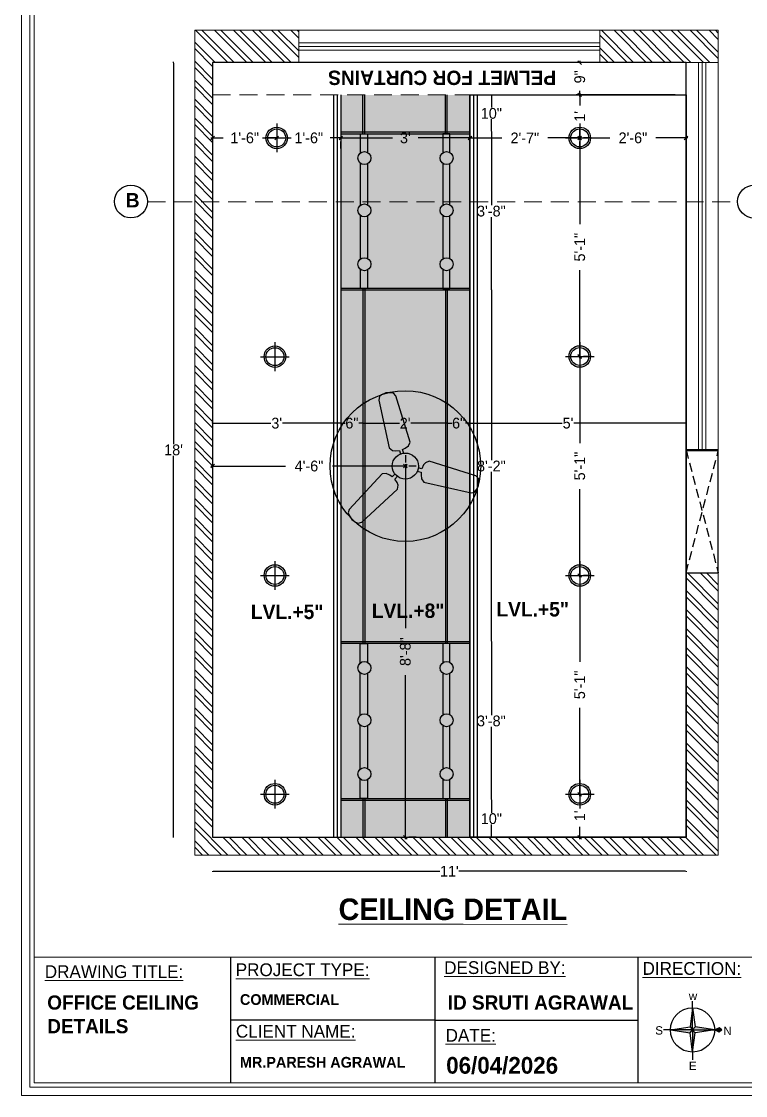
# Model space of a CAD drawing. Header units: inches. Extents: x 12792 to 19925, y -3298 to -817.
# Drawn here: x 15463.5 to 15665.4, y -2006.2 to -1706.7 of the extents above; entities that cross this region are included whole.
import ezdxf

# ---------------------------------------------------------------- set-up
doc = ezdxf.new("R2010")
doc.units = ezdxf.units.IN
doc.header["$MEASUREMENT"] = 0
doc.linetypes.add('DASHED2', pattern=[0.375, 0.25, -0.125])
doc.layers.add('ELE', color=5, linetype='Continuous')
doc.layers.add('THIET-BI', color=21, linetype='Continuous')
doc.layers.add('FURNI', color=140, linetype='Continuous', lineweight=18)
doc.styles.add('HEMI', font='stylu.ttf')
doc.styles.get("Standard").update_dxf_attribs({"font": 'arial.ttf'})
doc.dimstyles.new('SMALL', dxfattribs={"dimtxt": 3, "dimasz": 1, "dimexe": 1, "dimexo": 3, "dimgap": 2, "dimtad": 0, "dimdec": 0, "dimzin": 0, "dimdsep": 46, "dimlunit": 4, "dimtxsty": 'HEMI', "dimblk": 'OBLIQUE', "dimcen": 0, "dimdle": 0.5, "dimclrd": 5, "dimclre": 5, "dimclrt": 5, "dimadec": 0, "dimazin": 0, "dimtfac": 1, "dimtdec": 0, "dimtofl": 0, "dimtmove": 0, "dimatfit": 3, "dimfxl": 6, "dimtolj": 1, "dimtzin": 0, "dimlwd": -1, "dimlwe": -1, "dimarcsym": 1})
doc.dimstyles.get("Standard").update_dxf_attribs({"dimtxt": 0.18, "dimasz": 0.18, "dimexe": 0.18, "dimexo": 0.0625, "dimgap": 0.09, "dimtad": 0, "dimtih": 1, "dimtoh": 1, "dimdec": 0, "dimzin": 0, "dimdsep": 46, "dimlunit": 4, "dimtxsty": 'Standard', "dimcen": 0.09, "dimadec": 0, "dimazin": 0, "dimtfac": 1, "dimtdec": 0, "dimtofl": 0, "dimtmove": 0, "dimatfit": 3, "dimfxl": 1, "dimtolj": 1, "dimtzin": 0, "dimarcsym": 0})

# ---------------------------------------------------------------- blocks, each defined once
blk = doc.blocks.new('ger')
at = {"color": 5}
for p, q in [((6473.06, -970.68), (6473.07, -978.68)), ((6469.07, -974.68), (6477.07, -974.68))]:
    blk.add_line(p, q, dxfattribs=at)
for radius in [3, 2.5]:
    blk.add_circle((6473.07, -974.68), radius, dxfattribs=at)
blk = doc.blocks.new('*D103')
at = {"color": 0, "lineweight": -2, "transparency": 16777216}
for p, q in [((15516.78, -1943.61), (15516.78, -1943.83)), ((15648.78, -1943.61), (15648.78, -1943.83))]:
    blk.add_line(p, q, dxfattribs=at)
at = {"color": 5, "lineweight": -2, "transparency": 16777216}
for p, q in [((15516.96, -1943.65), (15580.16, -1943.65)), ((15648.6, -1943.65), (15585.4, -1943.65))]:
    blk.add_line(p, q, dxfattribs=at)
at = {"color": 5, "transparency": 16777216}
for points in [[(15516.96, -1943.62), (15516.96, -1943.68), (15516.78, -1943.65)], [(15648.6, -1943.62), (15648.6, -1943.68), (15648.78, -1943.65)]]:
    blk.add_solid(points, dxfattribs=at)
at = {"layer": 'Defpoints', "color": 0, "transparency": 16777216}
for p in [(15516.78, -1934.19), (15648.78, -1934.19), (15648.78, -1943.65)]:
    blk.add_point(p, dxfattribs=at)
at = {"color": 5, "lineweight": 5, "transparency": 16777216, "insert": (15582.78, -1943.65), "char_height": 3, "attachment_point": 5, "style": 'HEMI'}
blk.add_mtext("\\A1;11'", dxfattribs=at)
blk = doc.blocks.new('*D104')
at = {"color": 0, "lineweight": -2, "transparency": 16777216}
for p, q in [((15505.93, -1718.19), (15505.71, -1718.19)), ((15505.93, -1934.19), (15505.71, -1934.19))]:
    blk.add_line(p, q, dxfattribs=at)
at = {"color": 5, "lineweight": -2, "transparency": 16777216}
for p, q in [((15505.89, -1718.37), (15505.89, -1824.55)), ((15505.89, -1934.01), (15505.89, -1827.83))]:
    blk.add_line(p, q, dxfattribs=at)
at = {"color": 5, "transparency": 16777216}
for points in [[(15505.86, -1718.37), (15505.92, -1718.37), (15505.89, -1718.19)], [(15505.86, -1934.01), (15505.92, -1934.01), (15505.89, -1934.19)]]:
    blk.add_solid(points, dxfattribs=at)
at = {"layer": 'Defpoints', "color": 0, "transparency": 16777216}
for p in [(15505.89, -1718.19), (15516.78, -1718.19), (15516.78, -1934.19)]:
    blk.add_point(p, dxfattribs=at)
at = {"color": 5, "lineweight": 5, "transparency": 16777216, "insert": (15505.89, -1826.19), "char_height": 3, "attachment_point": 5, "style": 'HEMI'}
blk.add_mtext("\\A1;18'", dxfattribs=at)
blk = doc.blocks.new('*D98')
at = {"color": 0, "lineweight": -2, "transparency": 16777216}
for p, q in [((15588.52, -1818.74), (15588.52, -1818.56)), ((15648.78, -1818.74), (15648.78, -1818.56))]:
    blk.add_line(p, q, dxfattribs=at)
at = {"color": 5, "lineweight": -2, "transparency": 16777216}
for p, q in [((15588.7, -1818.74), (15614.26, -1818.74)), ((15648.6, -1818.74), (15617.47, -1818.74))]:
    blk.add_line(p, q, dxfattribs=at)
at = {"color": 5, "transparency": 16777216}
for points in [[(15588.7, -1818.71), (15588.7, -1818.77), (15588.52, -1818.74)], [(15648.6, -1818.71), (15648.6, -1818.77), (15648.78, -1818.74)]]:
    blk.add_solid(points, dxfattribs=at)
at = {"layer": 'Defpoints', "color": 0, "transparency": 16777216}
for p in [(15588.52, -1818.74), (15588.52, -1818.74), (15648.78, -1818.74)]:
    blk.add_point(p, dxfattribs=at)
at = {"color": 5, "transparency": 16777216, "insert": (15615.87, -1818.74), "char_height": 3, "attachment_point": 5, "style": 'HEMI'}
blk.add_mtext("\\A1;5'", dxfattribs=at)
blk = doc.blocks.new('*D99')
at = {"color": 0, "lineweight": -2, "transparency": 16777216}
for p, q in [((15582.21, -1818.74), (15582.21, -1818.56)), ((15588.52, -1818.74), (15588.52, -1818.56))]:
    blk.add_line(p, q, dxfattribs=at)
at = {"color": 5, "lineweight": -2, "transparency": 16777216}
for p, q in [((15582.39, -1818.74), (15583.45, -1818.74)), ((15588.34, -1818.74), (15587.29, -1818.74))]:
    blk.add_line(p, q, dxfattribs=at)
at = {"color": 5, "transparency": 16777216}
for points in [[(15582.39, -1818.71), (15582.39, -1818.77), (15582.21, -1818.74)], [(15588.34, -1818.71), (15588.34, -1818.77), (15588.52, -1818.74)]]:
    blk.add_solid(points, dxfattribs=at)
at = {"layer": 'Defpoints', "color": 0, "transparency": 16777216}
for p in [(15582.21, -1818.74), (15588.52, -1818.74), (15588.52, -1818.74)]:
    blk.add_point(p, dxfattribs=at)
at = {"color": 5, "transparency": 16777216, "insert": (15585.37, -1818.74), "char_height": 3, "attachment_point": 5, "style": 'HEMI'}
blk.add_mtext('\\A1;6"', dxfattribs=at)
blk = doc.blocks.new('*D100')
at = {"color": 0, "lineweight": -2, "transparency": 16777216}
for p, q in [((15558.71, -1818.74), (15558.71, -1818.56)), ((15582.21, -1818.74), (15582.21, -1818.56))]:
    blk.add_line(p, q, dxfattribs=at)
at = {"color": 5, "lineweight": -2, "transparency": 16777216}
for p, q in [((15558.89, -1818.74), (15568.89, -1818.74)), ((15582.03, -1818.74), (15572.03, -1818.74))]:
    blk.add_line(p, q, dxfattribs=at)
at = {"color": 5, "transparency": 16777216}
for points in [[(15558.89, -1818.71), (15558.89, -1818.77), (15558.71, -1818.74)], [(15582.03, -1818.71), (15582.03, -1818.77), (15582.21, -1818.74)]]:
    blk.add_solid(points, dxfattribs=at)
at = {"layer": 'Defpoints', "color": 0, "transparency": 16777216}
for p in [(15558.71, -1818.74), (15558.71, -1818.74), (15582.21, -1818.74)]:
    blk.add_point(p, dxfattribs=at)
at = {"color": 5, "transparency": 16777216, "insert": (15570.46, -1818.74), "char_height": 3, "attachment_point": 5, "style": 'HEMI'}
blk.add_mtext("\\A1;2'", dxfattribs=at)
blk = doc.blocks.new('*D101')
at = {"color": 0, "lineweight": -2, "transparency": 16777216}
for p, q in [((15552.52, -1818.74), (15552.52, -1818.56)), ((15558.71, -1818.74), (15558.71, -1818.56))]:
    blk.add_line(p, q, dxfattribs=at)
at = {"color": 5, "lineweight": -2, "transparency": 16777216}
for p, q in [((15552.7, -1818.74), (15553.7, -1818.74)), ((15558.53, -1818.74), (15557.53, -1818.74))]:
    blk.add_line(p, q, dxfattribs=at)
at = {"color": 5, "transparency": 16777216}
for points in [[(15552.7, -1818.71), (15552.7, -1818.77), (15552.52, -1818.74)], [(15558.53, -1818.71), (15558.53, -1818.77), (15558.71, -1818.74)]]:
    blk.add_solid(points, dxfattribs=at)
at = {"layer": 'Defpoints', "color": 0, "transparency": 16777216}
for p in [(15552.52, -1818.74), (15552.52, -1818.74), (15558.71, -1818.74)]:
    blk.add_point(p, dxfattribs=at)
at = {"color": 5, "transparency": 16777216, "insert": (15555.62, -1818.74), "char_height": 3, "attachment_point": 5, "style": 'HEMI'}
blk.add_mtext('\\A1;6"', dxfattribs=at)
blk = doc.blocks.new('*D102')
at = {"color": 0, "lineweight": -2, "transparency": 16777216}
for p, q in [((15516.78, -1818.74), (15516.78, -1818.56)), ((15552.52, -1818.74), (15552.52, -1818.56))]:
    blk.add_line(p, q, dxfattribs=at)
at = {"color": 5, "lineweight": -2, "transparency": 16777216}
for p, q in [((15516.96, -1818.74), (15532.99, -1818.74)), ((15552.34, -1818.74), (15536.31, -1818.74))]:
    blk.add_line(p, q, dxfattribs=at)
at = {"color": 5, "transparency": 16777216}
for points in [[(15516.96, -1818.71), (15516.96, -1818.77), (15516.78, -1818.74)], [(15552.34, -1818.71), (15552.34, -1818.77), (15552.52, -1818.74)]]:
    blk.add_solid(points, dxfattribs=at)
at = {"layer": 'Defpoints', "color": 0, "transparency": 16777216}
for p in [(15516.78, -1818.74), (15516.78, -1818.74), (15552.52, -1818.74)]:
    blk.add_point(p, dxfattribs=at)
at = {"color": 5, "transparency": 16777216, "insert": (15534.65, -1818.74), "char_height": 3, "attachment_point": 5, "style": 'HEMI'}
blk.add_mtext("\\A1;3'", dxfattribs=at)
blk = doc.blocks.new('*D93')
at = {"color": 0, "lineweight": -2, "transparency": 16777216}
for p, q in [((15594.46, -1923.84), (15594.68, -1923.84)), ((15594.46, -1934.19), (15594.68, -1934.19))]:
    blk.add_line(p, q, dxfattribs=at)
at = {"color": 5, "lineweight": -2, "transparency": 16777216}
for p, q in [((15594.5, -1924.02), (15594.5, -1927.37)), ((15594.5, -1934.01), (15594.5, -1930.66))]:
    blk.add_line(p, q, dxfattribs=at)
at = {"color": 5, "transparency": 16777216}
for points in [[(15594.47, -1924.02), (15594.53, -1924.02), (15594.5, -1923.84)], [(15594.47, -1934.01), (15594.53, -1934.01), (15594.5, -1934.19)]]:
    blk.add_solid(points, dxfattribs=at)
at = {"layer": 'Defpoints', "color": 0, "transparency": 16777216}
for p in [(15588.52, -1923.84), (15594.5, -1923.84), (15588.52, -1934.19)]:
    blk.add_point(p, dxfattribs=at)
at = {"color": 5, "transparency": 16777216, "insert": (15594.5, -1929.01), "char_height": 3, "attachment_point": 5, "style": 'HEMI'}
blk.add_mtext('\\A1;10"', dxfattribs=at)
blk = doc.blocks.new('*D94')
at = {"color": 0, "lineweight": -2, "transparency": 16777216}
for p, q in [((15594.46, -1879.69), (15594.68, -1879.69)), ((15594.46, -1923.84), (15594.68, -1923.84))]:
    blk.add_line(p, q, dxfattribs=at)
at = {"color": 5, "lineweight": -2, "transparency": 16777216}
for p, q in [((15594.5, -1879.87), (15594.5, -1900.12)), ((15594.5, -1923.66), (15594.5, -1903.41))]:
    blk.add_line(p, q, dxfattribs=at)
at = {"color": 5, "transparency": 16777216}
for points in [[(15594.47, -1879.87), (15594.53, -1879.87), (15594.5, -1879.69)], [(15594.47, -1923.66), (15594.53, -1923.66), (15594.5, -1923.84)]]:
    blk.add_solid(points, dxfattribs=at)
at = {"layer": 'Defpoints', "color": 0, "transparency": 16777216}
for p in [(15588.52, -1879.69), (15594.5, -1879.69), (15588.52, -1923.84)]:
    blk.add_point(p, dxfattribs=at)
at = {"color": 5, "transparency": 16777216, "insert": (15594.5, -1901.76), "char_height": 3, "attachment_point": 5, "style": 'HEMI'}
blk.add_mtext('\\A1;3\'-8"', dxfattribs=at)
blk = doc.blocks.new('*D95')
at = {"color": 0, "lineweight": -2, "transparency": 16777216}
for p, q in [((15594.46, -1781.69), (15594.68, -1781.69)), ((15594.46, -1879.69), (15594.68, -1879.69))]:
    blk.add_line(p, q, dxfattribs=at)
at = {"color": 5, "lineweight": -2, "transparency": 16777216}
for p, q in [((15594.5, -1781.87), (15594.5, -1829.05)), ((15594.5, -1879.51), (15594.5, -1832.33))]:
    blk.add_line(p, q, dxfattribs=at)
at = {"color": 5, "transparency": 16777216}
for points in [[(15594.47, -1781.87), (15594.53, -1781.87), (15594.5, -1781.69)], [(15594.47, -1879.51), (15594.53, -1879.51), (15594.5, -1879.69)]]:
    blk.add_solid(points, dxfattribs=at)
at = {"layer": 'Defpoints', "color": 0, "transparency": 16777216}
for p in [(15588.52, -1781.69), (15594.5, -1781.69), (15588.52, -1879.69)]:
    blk.add_point(p, dxfattribs=at)
at = {"color": 5, "transparency": 16777216, "insert": (15594.5, -1830.69), "char_height": 3, "attachment_point": 5, "style": 'HEMI'}
blk.add_mtext('\\A1;8\'-2"', dxfattribs=at)
blk = doc.blocks.new('*D96')
at = {"color": 0, "lineweight": -2, "transparency": 16777216}
for p, q in [((15594.46, -1737.54), (15594.68, -1737.54)), ((15594.46, -1781.69), (15594.68, -1781.69))]:
    blk.add_line(p, q, dxfattribs=at)
at = {"color": 5, "lineweight": -2, "transparency": 16777216}
for p, q in [((15594.5, -1737.72), (15594.5, -1757.97)), ((15594.5, -1781.51), (15594.5, -1761.26))]:
    blk.add_line(p, q, dxfattribs=at)
at = {"color": 5, "transparency": 16777216}
for points in [[(15594.47, -1737.72), (15594.53, -1737.72), (15594.5, -1737.54)], [(15594.47, -1781.51), (15594.53, -1781.51), (15594.5, -1781.69)]]:
    blk.add_solid(points, dxfattribs=at)
at = {"layer": 'Defpoints', "color": 0, "transparency": 16777216}
for p in [(15588.52, -1737.54), (15594.5, -1737.54), (15588.52, -1781.69)]:
    blk.add_point(p, dxfattribs=at)
at = {"color": 5, "transparency": 16777216, "insert": (15594.5, -1759.62), "char_height": 3, "attachment_point": 5, "style": 'HEMI'}
blk.add_mtext('\\A1;3\'-8"', dxfattribs=at)
blk = doc.blocks.new('*D97')
at = {"color": 0, "lineweight": -2, "transparency": 16777216}
for p, q in [((15594.46, -1727.19), (15594.68, -1727.19)), ((15594.46, -1737.54), (15594.68, -1737.54))]:
    blk.add_line(p, q, dxfattribs=at)
at = {"color": 5, "lineweight": -2, "transparency": 16777216}
for p, q in [((15594.5, -1727.37), (15594.5, -1730.72)), ((15594.5, -1737.36), (15594.5, -1734.01))]:
    blk.add_line(p, q, dxfattribs=at)
at = {"color": 5, "transparency": 16777216}
for points in [[(15594.47, -1727.37), (15594.53, -1727.37), (15594.5, -1727.19)], [(15594.47, -1737.36), (15594.53, -1737.36), (15594.5, -1737.54)]]:
    blk.add_solid(points, dxfattribs=at)
at = {"layer": 'Defpoints', "color": 0, "transparency": 16777216}
for p in [(15588.52, -1727.19), (15594.5, -1727.19), (15588.52, -1737.54)]:
    blk.add_point(p, dxfattribs=at)
at = {"color": 5, "transparency": 16777216, "insert": (15594.5, -1732.37), "char_height": 3, "attachment_point": 5, "style": 'HEMI'}
blk.add_mtext('\\A1;10"', dxfattribs=at)
blk = doc.blocks.new('_Oblique')
at = {"color": 0, "linetype": 'ByBlock', "lineweight": -2}
blk.add_line((-0.5, -0.5), (0.5, 0.5), dxfattribs=at)
blk = doc.blocks.new('*D107')
at = {"color": 5, "transparency": 16777216}
for p, q in [((15516.78, -1736.2), (15516.78, -1738.2)), ((15534.65, -1736.2), (15534.65, -1738.2)), ((15516.28, -1739.2), (15519.76, -1739.2)), ((15535.15, -1739.2), (15531.67, -1739.2))]:
    blk.add_line(p, q, dxfattribs=at)
at = {"layer": 'Defpoints', "color": 0, "transparency": 16777216}
for p in [(15516.78, -1739.2), (15516.78, -1739.2), (15534.65, -1739.2)]:
    blk.add_point(p, dxfattribs=at)
at = {"color": 5, "transparency": 16777216, "rotation": 180}
blk.add_blockref('_Oblique', (15516.78, -1739.2), dxfattribs=at)
at = {"color": 5, "transparency": 16777216}
blk.add_blockref('_Oblique', (15534.65, -1739.2), dxfattribs=at)
at = {"color": 5, "transparency": 16777216, "insert": (15525.72, -1739.2), "char_height": 3, "attachment_point": 5, "style": 'HEMI'}
blk.add_mtext('\\A1;1\'-6"', dxfattribs=at)
blk = doc.blocks.new('*D108')
at = {"color": 5, "transparency": 16777216}
for p, q in [((15534.65, -1736.2), (15534.65, -1738.2)), ((15534.15, -1739.2), (15537.63, -1739.2)), ((15553.02, -1739.2), (15549.54, -1739.2)), ((15552.52, -1742.19), (15552.52, -1740.2))]:
    blk.add_line(p, q, dxfattribs=at)
at = {"layer": 'Defpoints', "color": 0, "transparency": 16777216}
for p in [(15534.65, -1739.2), (15552.52, -1739.19), (15552.52, -1739.2)]:
    blk.add_point(p, dxfattribs=at)
at = {"color": 5, "transparency": 16777216, "rotation": 180}
blk.add_blockref('_Oblique', (15534.65, -1739.2), dxfattribs=at)
at = {"color": 5, "transparency": 16777216}
blk.add_blockref('_Oblique', (15552.52, -1739.2), dxfattribs=at)
at = {"color": 5, "transparency": 16777216, "insert": (15543.59, -1739.2), "char_height": 3, "attachment_point": 5, "style": 'HEMI'}
blk.add_mtext('\\A1;1\'-6"', dxfattribs=at)
blk = doc.blocks.new('*D109')
at = {"color": 5, "transparency": 16777216}
for p, q in [((15588.52, -1730.19), (15588.52, -1740.2)), ((15552.02, -1739.2), (15566.95, -1739.2)), ((15589.02, -1739.2), (15574.09, -1739.2)), ((15552.52, -1742.19), (15552.52, -1740.2))]:
    blk.add_line(p, q, dxfattribs=at)
at = {"layer": 'Defpoints', "color": 0, "transparency": 16777216}
for p in [(15588.52, -1727.19), (15552.52, -1739.19), (15588.52, -1739.2)]:
    blk.add_point(p, dxfattribs=at)
at = {"color": 5, "transparency": 16777216, "rotation": 180}
blk.add_blockref('_Oblique', (15552.52, -1739.2), dxfattribs=at)
at = {"color": 5, "transparency": 16777216}
blk.add_blockref('_Oblique', (15588.52, -1739.2), dxfattribs=at)
at = {"color": 5, "transparency": 16777216, "insert": (15570.52, -1739.2), "char_height": 3, "attachment_point": 5, "style": 'HEMI'}
blk.add_mtext("\\A1;3'", dxfattribs=at)
blk = doc.blocks.new('*D110')
at = {"color": 5, "transparency": 16777216}
for p, q in [((15588.52, -1730.19), (15588.52, -1740.2)), ((15588.02, -1739.2), (15597.44, -1739.2)), ((15619.65, -1739.2), (15610.23, -1739.2)), ((15619.15, -1742.19), (15619.15, -1740.2))]:
    blk.add_line(p, q, dxfattribs=at)
at = {"layer": 'Defpoints', "color": 0, "transparency": 16777216}
for p in [(15588.52, -1727.19), (15619.15, -1739.19), (15619.15, -1739.2)]:
    blk.add_point(p, dxfattribs=at)
at = {"color": 5, "transparency": 16777216, "rotation": 180}
blk.add_blockref('_Oblique', (15588.52, -1739.2), dxfattribs=at)
at = {"color": 5, "transparency": 16777216}
blk.add_blockref('_Oblique', (15619.15, -1739.2), dxfattribs=at)
at = {"color": 5, "transparency": 16777216, "insert": (15603.84, -1739.2), "char_height": 3, "attachment_point": 5, "style": 'HEMI'}
blk.add_mtext('\\A1;2\'-7"', dxfattribs=at)
blk = doc.blocks.new('*D111')
at = {"color": 5, "transparency": 16777216}
for p, q in [((15648.78, -1730.19), (15648.78, -1740.2)), ((15618.65, -1739.2), (15627.57, -1739.2)), ((15649.28, -1739.2), (15640.36, -1739.2)), ((15619.15, -1742.19), (15619.15, -1740.2))]:
    blk.add_line(p, q, dxfattribs=at)
at = {"layer": 'Defpoints', "color": 0, "transparency": 16777216}
for p in [(15648.78, -1727.19), (15619.15, -1739.19), (15648.78, -1739.2)]:
    blk.add_point(p, dxfattribs=at)
at = {"color": 5, "transparency": 16777216, "rotation": 180}
blk.add_blockref('_Oblique', (15619.15, -1739.2), dxfattribs=at)
at = {"color": 5, "transparency": 16777216}
blk.add_blockref('_Oblique', (15648.78, -1739.2), dxfattribs=at)
at = {"color": 5, "transparency": 16777216, "insert": (15633.97, -1739.2), "char_height": 3, "attachment_point": 5, "style": 'HEMI'}
blk.add_mtext('\\A1;2\'-6"', dxfattribs=at)
blk = doc.blocks.new('*D112')
at = {"color": 5, "transparency": 16777216}
for p, q in [((15619.15, -1726.69), (15619.15, -1730.16)), ((15622.15, -1727.19), (15620.15, -1727.19)), ((15619.15, -1739.7), (15619.15, -1736.24)), ((15622.15, -1739.2), (15620.15, -1739.2))]:
    blk.add_line(p, q, dxfattribs=at)
at = {"layer": 'Defpoints', "color": 0, "transparency": 16777216}
for p in [(15619.15, -1727.19), (15619.15, -1727.19), (15619.15, -1739.2)]:
    blk.add_point(p, dxfattribs=at)
at = {"color": 5, "transparency": 16777216}
for p, rotation in [((15619.15, -1727.19), 90), ((15619.15, -1739.2), 270)]:
    blk.add_blockref('_Oblique', p, dxfattribs=dict(at, rotation=rotation))
at = {"color": 5, "transparency": 16777216, "insert": (15619.15, -1733.2), "char_height": 3, "attachment_point": 5, "rotation": 90, "style": 'HEMI'}
blk.add_mtext("\\A1;1'", dxfattribs=at)
blk = doc.blocks.new('*D113')
at = {"color": 5, "transparency": 16777216}
for p, q in [((15616.15, -1739.2), (15618.15, -1739.2)), ((15619.15, -1738.7), (15619.15, -1763.23)), ((15619.15, -1800.62), (15619.15, -1776.09)), ((15622.15, -1800.12), (15620.15, -1800.12))]:
    blk.add_line(p, q, dxfattribs=at)
at = {"layer": 'Defpoints', "color": 0, "transparency": 16777216}
for p in [(15619.15, -1739.2), (15619.15, -1800.12), (15619.15, -1800.12)]:
    blk.add_point(p, dxfattribs=at)
at = {"color": 5, "transparency": 16777216}
for p, rotation in [((15619.15, -1739.2), 90), ((15619.15, -1800.12), 270)]:
    blk.add_blockref('_Oblique', p, dxfattribs=dict(at, rotation=rotation))
at = {"color": 5, "transparency": 16777216, "insert": (15619.15, -1769.66), "char_height": 3, "attachment_point": 5, "rotation": 90, "style": 'HEMI'}
blk.add_mtext('\\A1;5\'-1"', dxfattribs=at)
blk = doc.blocks.new('*D114')
at = {"color": 5, "transparency": 16777216}
for p, q in [((15619.15, -1799.69), (15619.15, -1824.26)), ((15622.15, -1800.19), (15620.15, -1800.19)), ((15619.15, -1861.69), (15619.15, -1837.12)), ((15622.15, -1861.19), (15620.15, -1861.19))]:
    blk.add_line(p, q, dxfattribs=at)
at = {"layer": 'Defpoints', "color": 0, "transparency": 16777216}
for p in [(15619.15, -1800.19), (15619.15, -1861.19), (15619.15, -1861.19)]:
    blk.add_point(p, dxfattribs=at)
at = {"color": 5, "transparency": 16777216}
for p, rotation in [((15619.15, -1800.19), 90), ((15619.15, -1861.19), 270)]:
    blk.add_blockref('_Oblique', p, dxfattribs=dict(at, rotation=rotation))
at = {"color": 5, "transparency": 16777216, "insert": (15619.15, -1830.69), "char_height": 3, "attachment_point": 5, "rotation": 90, "style": 'HEMI'}
blk.add_mtext('\\A1;5\'-1"', dxfattribs=at)
blk = doc.blocks.new('*D115')
at = {"color": 5, "transparency": 16777216}
for p, q in [((15619.15, -1860.69), (15619.15, -1885.26)), ((15622.15, -1861.19), (15620.15, -1861.19)), ((15619.15, -1922.69), (15619.15, -1898.12)), ((15622.15, -1922.19), (15620.15, -1922.19))]:
    blk.add_line(p, q, dxfattribs=at)
at = {"layer": 'Defpoints', "color": 0, "transparency": 16777216}
for p in [(15619.15, -1861.19), (15619.15, -1922.19), (15619.15, -1922.19)]:
    blk.add_point(p, dxfattribs=at)
at = {"color": 5, "transparency": 16777216}
for p, rotation in [((15619.15, -1861.19), 90), ((15619.15, -1922.19), 270)]:
    blk.add_blockref('_Oblique', p, dxfattribs=dict(at, rotation=rotation))
at = {"color": 5, "transparency": 16777216, "insert": (15619.15, -1891.69), "char_height": 3, "attachment_point": 5, "rotation": 90, "style": 'HEMI'}
blk.add_mtext('\\A1;5\'-1"', dxfattribs=at)
blk = doc.blocks.new('*D116')
at = {"color": 5, "transparency": 16777216}
for p, q in [((15619.15, -1921.69), (15619.15, -1925.15)), ((15622.15, -1922.19), (15620.15, -1922.19)), ((15619.15, -1934.69), (15619.15, -1931.23)), ((15622.15, -1934.19), (15620.15, -1934.19))]:
    blk.add_line(p, q, dxfattribs=at)
at = {"layer": 'Defpoints', "color": 0, "transparency": 16777216}
for p in [(15619.15, -1922.19), (15619.15, -1934.19), (15619.15, -1934.19)]:
    blk.add_point(p, dxfattribs=at)
at = {"color": 5, "transparency": 16777216}
for p, rotation in [((15619.15, -1922.19), 90), ((15619.15, -1934.19), 270)]:
    blk.add_blockref('_Oblique', p, dxfattribs=dict(at, rotation=rotation))
at = {"color": 5, "transparency": 16777216, "insert": (15619.15, -1928.19), "char_height": 3, "attachment_point": 5, "rotation": 90, "style": 'HEMI'}
blk.add_mtext("\\A1;1'", dxfattribs=at)
blk = doc.blocks.new('*D117')
at = {"color": 5, "transparency": 16777216}
for p, q in [((15645.78, -1718.19), (15618.15, -1718.19)), ((15619.15, -1717.69), (15619.15, -1718.33)), ((15645.78, -1727.19), (15618.15, -1727.19)), ((15619.15, -1727.69), (15619.15, -1726.04))]:
    blk.add_line(p, q, dxfattribs=at)
at = {"layer": 'Defpoints', "color": 0, "transparency": 16777216}
for p in [(15619.15, -1718.19), (15648.78, -1718.19), (15648.78, -1727.19)]:
    blk.add_point(p, dxfattribs=at)
at = {"color": 5, "transparency": 16777216}
for p, rotation in [((15619.15, -1718.19), 90), ((15619.15, -1727.19), 270)]:
    blk.add_blockref('_Oblique', p, dxfattribs=dict(at, rotation=rotation))
at = {"color": 5, "transparency": 16777216, "insert": (15619.15, -1722.18), "char_height": 3, "attachment_point": 5, "rotation": 90, "style": 'HEMI'}
blk.add_mtext('\\A1;9"', dxfattribs=at)
blk = doc.blocks.new('E4TET')
at = {"layer": 'ELE', "true_color": 0x000000}
h = blk.add_hatch(color=18, dxfattribs=at)
h.paths.add_polyline_path([(18095.05, -2296.16), (18093.61, -2295), (18093.61, -2305.67)])
h.paths.add_polyline_path([(18104.28, -2295), (18095.05, -2293.83), (18093.61, -2295)])
h.paths.add_polyline_path([(18093.61, -2284.33), (18092.16, -2293.83), (18093.61, -2295)])
h.paths.add_polyline_path([(18092.16, -2296.16), (18093.61, -2295), (18082.94, -2295)])
at = {"layer": 'ELE', "true_color": 0xed1f24}
h = blk.add_hatch(color=240, dxfattribs=at)
h.paths.add_polyline_path([(18093.61, -2280.82), (18092.5, -2282.19), (18093.61, -2284.33)])
h.paths.add_polyline_path([(18093.61, -2284.33), (18094.71, -2282.19), (18093.61, -2280.82)])
at = {"layer": 'ELE', "color": 18, "true_color": 0x000000}
for p, q in [((18093.61, -2284.33), (18092.16, -2293.83)), ((18093.61, -2295), (18093.61, -2284.33)), ((18093.61, -2284.33), (18095.05, -2293.83)), ((18082.94, -2295), (18079.71, -2295)), ((18082.94, -2295), (18079.71, -2295)), ((18082.94, -2295), (18092.16, -2293.83)), ((18093.61, -2295), (18082.94, -2295)), ((18082.94, -2295), (18092.16, -2296.16)), ((18092.16, -2293.83), (18093.61, -2295)), ((18092.16, -2296.16), (18093.61, -2295)), ((18095.05, -2293.83), (18093.61, -2295)), ((18093.61, -2295), (18093.61, -2305.67)), ((18095.05, -2296.16), (18093.61, -2295)), ((18093.61, -2295), (18104.28, -2295)), ((18104.28, -2295), (18095.05, -2293.83)), ((18104.28, -2295), (18095.05, -2296.16)), ((18104.28, -2295), (18108.01, -2295)), ((18104.28, -2295), (18108.01, -2295)), ((18093.61, -2305.67), (18092.16, -2296.16)), ((18093.61, -2305.67), (18095.05, -2296.16)), ((18093.61, -2305.67), (18093.61, -2309.08))]:
    blk.add_line(p, q, dxfattribs=at)
at = {"layer": 'ELE', "color": 240, "true_color": 0xed1f24}
for p, q in [((18093.61, -2280.82), (18092.5, -2282.19)), ((18092.5, -2282.19), (18093.61, -2284.33)), ((18093.61, -2280.82), (18094.71, -2282.19)), ((18093.61, -2284.33), (18093.61, -2280.82)), ((18094.71, -2282.19), (18093.61, -2284.33))]:
    blk.add_line(p, q, dxfattribs=at)
at = {"layer": 'ELE', "color": 18, "true_color": 0x000000}
blk.add_circle((18093.61, -2295), 10.67, dxfattribs=at)
blk = doc.blocks.new('A$C1C43440E')
at = {"layer": 'THIET-BI', "color": 18, "true_color": 0x000000}
for p, q in [((172.3, 598), (152.8, 589.3)), ((191.8, 598.2), (172.3, 598)), ((207, 596.1), (191.8, 598.2)), ((217.6, 585.2), (207, 596.1)), ((143.8, 581.1), (139.5, 564.2)), ((139.5, 564.2), (187.9, 346)), ((152.8, 589.3), (143.8, 581.1)), ((283.9, 371.8), (217.6, 585.2)), ((187.9, 346), (202.2, 334.1)), ((260.9, 344.5), (276.4, 355.5)), ((276.4, 355.5), (283.9, 371.8)), ((202.2, 334.1), (215.2, 331.5)), ((215.2, 331.5), (234.9, 334.1)), ((234.9, 334.1), (240, 316.6)), ((249.5, 338.4), (260.9, 344.5)), ((254.3, 320.4), (249.5, 338.4)), ((338, 249.3), (320.3, 253.6)), ((345.6, 267.6), (338, 249.3)), ((354.4, 277.5), (345.6, 267.6)), ((371.8, 284), (354.4, 277.5)), ((585, 216.8), (371.8, 284)), ((155.8, 226), (4.2, 61.9)), ((173.7, 227.6), (155.8, 226)), ((191, 219.7), (173.7, 227.6)), ((202, 212.9), (191, 219.7)), ((215.1, 226), (202, 212.9)), ((213, 202.4), (225.6, 215.5)), ((225.1, 186.7), (213, 202.4)), ((316.5, 239.3), (334.4, 234.5)), ((334.4, 234.5), (334, 221.5)), ((334, 221.5), (335.9, 202.6)), ((335.9, 202.6), (346.1, 188)), ((597.5, 204.6), (585, 216.8)), ((600.1, 192.8), (597.5, 204.6)), ((61.4, 4.7), (226.1, 155.7)), ((229.3, 174.1), (225.1, 186.7)), ((226.1, 155.7), (229.3, 174.1)), ((346.1, 188), (564.1, 138.7)), ((578.9, 142.4), (588.3, 154.5)), ((588.3, 154.5), (597.8, 171.5)), ((597.8, 171.5), (600.1, 192.8)), ((564.1, 138.7), (578.9, 142.4)), ((4.2, 61.9), (0, 47.2)), ((0, 47.2), (5.8, 33)), ((5.8, 33), (15.7, 16.3)), ((15.7, 16.3), (33.1, 3.7)), ((33.1, 3.7), (44.6, 0)), ((44.6, 0), (61.4, 4.7))]:
    blk.add_line(p, q, dxfattribs=at)
blk.add_circle((262, 261.9), 60, dxfattribs=at)
blk = doc.blocks.new('3r')
blk.add_circle((6568.27, -1060.41), 21)
at = {"layer": 'THIET-BI', "xscale": 0.06069589590044594, "yscale": 0.06069589590044594, "zscale": 0.06069589590044594}
blk.add_blockref('A$C1C43440E', (6552.37, -1076.31), dxfattribs=at)
blk = doc.blocks.new('*D174')
at = {"color": 5, "transparency": 16777216}
for p, q in [((15516.78, -1827.69), (15516.78, -1829.69)), ((15570.52, -1827.69), (15570.52, -1829.69)), ((15516.28, -1830.69), (15537.11, -1830.69)), ((15571.02, -1830.69), (15550.19, -1830.69))]:
    blk.add_line(p, q, dxfattribs=at)
at = {"layer": 'Defpoints', "color": 0, "transparency": 16777216}
for p in [(15516.78, -1830.69), (15516.78, -1830.69), (15570.52, -1830.69)]:
    blk.add_point(p, dxfattribs=at)
at = {"color": 5, "transparency": 16777216, "rotation": 180}
blk.add_blockref('_Oblique', (15516.78, -1830.69), dxfattribs=at)
at = {"color": 5, "transparency": 16777216}
blk.add_blockref('_Oblique', (15570.52, -1830.69), dxfattribs=at)
at = {"color": 5, "transparency": 16777216, "insert": (15543.65, -1830.69), "char_height": 3, "attachment_point": 5, "style": 'HEMI'}
blk.add_mtext('\\A1;4\'-6"', dxfattribs=at)
blk = doc.blocks.new('*D175')
at = {"color": 5, "transparency": 16777216}
for p, q in [((15570.52, -1830.19), (15570.52, -1875.91)), ((15573.52, -1830.69), (15571.52, -1830.69)), ((15570.52, -1934.69), (15570.52, -1888.97)), ((15573.52, -1934.19), (15571.52, -1934.19))]:
    blk.add_line(p, q, dxfattribs=at)
at = {"layer": 'Defpoints', "color": 0, "transparency": 16777216}
for p in [(15570.52, -1830.69), (15570.52, -1934.19), (15570.52, -1934.19)]:
    blk.add_point(p, dxfattribs=at)
at = {"color": 5, "transparency": 16777216}
for p, rotation in [((15570.52, -1830.69), 90), ((15570.52, -1934.19), 270)]:
    blk.add_blockref('_Oblique', p, dxfattribs=dict(at, rotation=rotation))
at = {"color": 5, "transparency": 16777216, "insert": (15570.52, -1882.44), "char_height": 3, "attachment_point": 5, "rotation": 90, "style": 'HEMI'}
blk.add_mtext('\\A1;8\'-8"', dxfattribs=at)

msp = doc.modelspace()

# ---------------------------------------------------------------- hatches: boundary and pattern name
at = {"true_color": 0xf27172}
h = msp.add_hatch(dxfattribs=at)
h.set_pattern_fill('ANSI32', color=11, scale=10, angle=450)
h.set_pattern_definition([(135, (13059.7617, -18693.527), (-2.6516504, -2.6516504), []), (135, (13059.7617, -18691.759), (-2.6516504, -2.6516504), [])])
h.paths.add_polyline_path([(15648.78, -1860.45), (15648.78, -1934.19), (15516.78, -1934.19), (15516.78, -1718.19), (15540.78, -1718.19), (15540.78, -1709.19), (15511.78, -1709.19), (15511.78, -1939.19), (15657.78, -1939.19), (15657.78, -1860.45)])
h.paths.add_polyline_path([(15624.78, -1709.19), (15624.78, -1718.19), (15657.78, -1718.19), (15657.78, -1709.19)], flags=17)
at = {"true_color": 0xb88b6b}
h = msp.add_hatch(color=23, dxfattribs=at)
h.dxf.hatch_style = 1
h.paths.add_polyline_path([(15552.52, -1727.19), (15552.52, -1934.19), (15588.52, -1934.19), (15588.52, -1727.19)])
at = {"true_color": 0x000000}
h = msp.add_hatch(color=18, dxfattribs=at)
h.dxf.hatch_style = 1
h.paths.add_polyline_path([(15559.07, -1776.21, -0.157809), (15558.01, -1775.87), (15558.01, -1781.19), (15560.01, -1781.19), (15560.01, -1775.95, -0.136919)])
h.paths.add_polyline_path([(15559.07, -1761.21, -0.157809), (15558.01, -1760.87), (15558.01, -1772.93, -0.157809), (15559.07, -1772.59, -0.136919), (15560.01, -1772.85), (15560.01, -1760.95, -0.136919)])
h.paths.add_polyline_path([(15559.07, -1746.65, -0.157809), (15558.01, -1746.3), (15558.01, -1757.93, -0.157809), (15559.07, -1757.59, -0.136919), (15560.01, -1757.85), (15560.01, -1746.38, -0.136919)])
h.paths.add_polyline_path([(15558.01, -1738.04), (15558.01, -1743.37, -0.157809), (15559.07, -1743.02, -0.136919), (15560.01, -1743.28), (15560.01, -1738.04)])
h = msp.add_hatch(color=18, dxfattribs=at)
h.dxf.hatch_style = 1
h.paths.add_polyline_path([(15582.03, -1776.21, -0.157809), (15580.96, -1775.87), (15580.96, -1781.19), (15582.96, -1781.19), (15582.96, -1775.95, -0.136919)])
h.paths.add_polyline_path([(15582.03, -1761.21, -0.157809), (15580.96, -1760.87), (15580.96, -1772.93, -0.157809), (15582.03, -1772.59, -0.136919), (15582.96, -1772.85), (15582.96, -1760.95, -0.136919)])
h.paths.add_polyline_path([(15582.03, -1746.65, -0.157809), (15580.96, -1746.3), (15580.96, -1757.93, -0.157809), (15582.03, -1757.59, -0.136919), (15582.96, -1757.85), (15582.96, -1746.38, -0.136919)])
h.paths.add_polyline_path([(15580.96, -1738.04), (15580.96, -1743.37, -0.157809), (15582.03, -1743.02, -0.136919), (15582.96, -1743.28), (15582.96, -1738.04)])
h = msp.add_hatch(color=18, dxfattribs=at)
h.dxf.hatch_style = 1
h.paths.add_polyline_path([(15559.02, -1918.36, -0.157809), (15557.96, -1918.01), (15557.96, -1923.34), (15559.96, -1923.34), (15559.96, -1918.1, -0.136919)])
h.paths.add_polyline_path([(15559.02, -1903.36, -0.157809), (15557.96, -1903.02), (15557.96, -1915.08, -0.157809), (15559.02, -1914.73, -0.136919), (15559.96, -1915), (15559.96, -1903.1, -0.136919)])
h.paths.add_polyline_path([(15559.02, -1888.79, -0.157809), (15557.96, -1888.45), (15557.96, -1900.08, -0.157809), (15559.02, -1899.74, -0.136919), (15559.96, -1900), (15559.96, -1888.53, -0.136919)])
h.paths.add_polyline_path([(15557.96, -1880.19), (15557.96, -1885.51, -0.157809), (15559.02, -1885.17, -0.136919), (15559.96, -1885.43), (15559.96, -1880.19)])
h = msp.add_hatch(color=18, dxfattribs=at)
h.dxf.hatch_style = 1
h.paths.add_polyline_path([(15582.03, -1918.36, -0.157809), (15580.96, -1918.01), (15580.96, -1923.34), (15582.96, -1923.34), (15582.96, -1918.1, -0.136919)])
h.paths.add_polyline_path([(15582.03, -1903.36, -0.157809), (15580.96, -1903.02), (15580.96, -1915.08, -0.157809), (15582.03, -1914.73, -0.136919), (15582.96, -1915), (15582.96, -1903.1, -0.136919)])
h.paths.add_polyline_path([(15582.03, -1888.79, -0.157809), (15580.96, -1888.45), (15580.96, -1900.08, -0.157809), (15582.03, -1899.74, -0.136919), (15582.96, -1900), (15582.96, -1888.53, -0.136919)])
h.paths.add_polyline_path([(15580.96, -1880.19), (15580.96, -1885.51, -0.157809), (15582.03, -1885.17, -0.136919), (15582.96, -1885.43), (15582.96, -1880.19)])

# ---------------------------------------------------------------- linework, layer by layer
at = {"color": 152, "lineweight": 5, "true_color": 0x2776bb}
for p, q in [((15540.78, -1718.19), (15540.78, -1709.19)), ((15624.78, -1718.19), (15624.78, -1709.19)), ((15540.78, -1712.69), (15624.78, -1712.69)), ((15540.78, -1713.69), (15624.78, -1713.69)), ((15540.78, -1714.69), (15624.78, -1714.69)), ((15652.28, -1826.45), (15652.28, -1718.19)), ((15653.28, -1826.45), (15653.28, -1718.19)), ((15654.28, -1826.45), (15654.28, -1718.19))]:
    msp.add_line(p, q, dxfattribs=at)
at = {"lineweight": 5}
for p, q in [((15540.78, -1718.19), (15540.78, -1709.19)), ((15657.78, -1826.45), (15657.78, -1709.19)), ((15648.78, -1826.45), (15648.78, -1718.19)), ((15657.78, -1826.45), (15648.78, -1826.45))]:
    msp.add_line(p, q, dxfattribs=at)
at = {"linetype": 'DASHED2', "lineweight": 5, "ltscale": 20}
for p, q in [((15516.78, -1727.19), (15648.78, -1727.19)), ((15498.61, -1756.99), (15663.18, -1756.99))]:
    msp.add_line(p, q, dxfattribs=at)
at = {"color": 41, "true_color": 0xf4ee51}
for p, q in [((15550.52, -1727.19), (15550.52, -1934.19)), ((15551.52, -1727.19), (15551.52, -1934.19)), ((15589.52, -1727.19), (15589.52, -1934.19)), ((15590.52, -1727.19), (15590.52, -1934.19))]:
    msp.add_line(p, q, dxfattribs=at)
for p, q in [((15552.52, -1727.19), (15552.52, -1934.19)), ((15558.71, -1738.04), (15558.71, -1727.19)), ((15559.21, -1738.04), (15559.21, -1727.19)), ((15581.71, -1738.04), (15581.71, -1727.19)), ((15582.21, -1738.04), (15582.21, -1727.19)), ((15588.52, -1727.19), (15588.52, -1934.19)), ((15588.52, -1727.19), (15588.52, -1934.19)), ((15558.71, -1781.19), (15558.71, -1880.19)), ((15559.21, -1781.19), (15559.21, -1880.19)), ((15581.71, -1781.19), (15581.71, -1880.19)), ((15582.21, -1781.19), (15582.21, -1880.19)), ((15581.71, -1885.2), (15581.71, -1885.21)), ((15552.52, -1923.34), (15588.52, -1923.34)), ((15552.52, -1923.84), (15588.52, -1923.84)), ((15558.71, -1923.34), (15558.71, -1934.19)), ((15559.21, -1923.34), (15559.21, -1934.19)), ((15581.71, -1923.34), (15581.71, -1934.19)), ((15582.21, -1923.34), (15582.21, -1934.19))]:
    msp.add_line(p, q)
at = {"linetype": 'DASHED2', "ltscale": 10}
for p, q in [((15648.78, -1826.19), (15657.78, -1860.45)), ((15648.78, -1860.45), (15657.78, -1826.45))]:
    msp.add_line(p, q, dxfattribs=at)
at = {"color": 18, "true_color": 0x000000}
for p, q in [((15521.75, -1967.65), (15521.75, -2002.63)), ((15578.71, -1967.65), (15578.71, -2002.63)), ((15635.38, -1967.65), (15635.38, -2002.63)), ((15578.71, -1985.14), (15521.75, -1985.14)), ((15578.71, -1985.14), (15635.38, -1985.14))]:
    msp.add_line(p, q, dxfattribs=at)
at = {"lineweight": 5}
msp.add_lwpolyline([(15657.78, -1709.19), (15511.78, -1709.19), (15511.78, -1939.19), (15657.78, -1939.19), (15657.78, -1860.45), (15648.78, -1860.45), (15648.78, -1934.19), (15516.78, -1934.19), (15516.78, -1718.19), (15657.78, -1718.19)], dxfattribs=at)
for points in [[(15648.78, -1934.19), (15648.78, -1718.19), (15516.78, -1718.19), (15516.78, -1934.19)], [(15588.52, -1934.19), (15588.52, -1727.19), (15648.78, -1727.19), (15648.78, -1934.19)], [(15657.78, -1860.45), (15657.78, -1826.19), (15648.78, -1826.19), (15648.78, -1860.45)]]:
    msp.add_lwpolyline(points, close=True)
for points in [[(15552.52, -1737.54), (15588.52, -1737.54)], [(15552.52, -1738.04), (15588.52, -1738.04)], [(15558.01, -1743.39), (15558.01, -1738.04), (15560.01, -1738.04), (15560.01, -1743.27)], [(15582.93, -1743.27), (15582.93, -1738.04), (15580.93, -1738.04), (15580.93, -1743.39)], [(15558.01, -1757.96), (15558.01, -1746.28)], [(15560.01, -1746.4), (15560.01, -1757.83)], [(15580.93, -1746.28), (15580.93, -1757.96)], [(15582.93, -1757.83), (15582.93, -1746.4)], [(15558.01, -1772.95), (15558.01, -1760.85)], [(15560.01, -1760.97), (15560.01, -1772.83)], [(15580.93, -1760.85), (15580.93, -1772.95)], [(15582.93, -1772.83), (15582.93, -1760.97)], [(15560.01, -1775.97), (15560.01, -1781.19), (15558.01, -1781.19), (15558.01, -1775.84)], [(15580.93, -1775.84), (15580.93, -1781.19), (15582.93, -1781.19), (15582.93, -1775.97)], [(15588.52, -1781.19), (15552.52, -1781.19)], [(15588.52, -1781.69), (15552.52, -1781.69)], [(15588.52, -1879.69), (15552.52, -1879.69)], [(15588.52, -1880.19), (15552.52, -1880.19)], [(15557.96, -1885.57), (15557.96, -1880.19), (15559.96, -1880.19), (15559.96, -1885.39)], [(15582.96, -1885.43), (15582.96, -1880.19), (15580.96, -1880.19), (15580.96, -1885.51)], [(15557.96, -1900.14), (15557.96, -1888.39)], [(15559.96, -1888.58), (15559.96, -1899.96)], [(15580.96, -1888.45), (15580.96, -1900.08)], [(15582.96, -1900), (15582.96, -1888.53)], [(15557.96, -1915.14), (15557.96, -1902.96)], [(15559.96, -1903.14), (15559.96, -1914.95)], [(15580.96, -1903.02), (15580.96, -1915.08)], [(15582.96, -1915), (15582.96, -1903.1)], [(15559.96, -1918.14), (15559.96, -1923.34), (15557.96, -1923.34), (15557.96, -1917.96)], [(15580.96, -1918.01), (15580.96, -1923.34), (15582.96, -1923.34), (15582.96, -1918.1)]]:
    msp.add_lwpolyline(points)
for centre in [(15559.1, -1744.83), (15582.03, -1744.83), (15559.1, -1759.4), (15582.03, -1759.4), (15559.1, -1774.4), (15582.03, -1774.4), (15559.1, -1886.98), (15582.03, -1886.98), (15559.1, -1901.55), (15582.03, -1901.55), (15559.1, -1916.55), (15582.03, -1916.55)]:
    msp.add_circle(centre, 1.81)
at = {"color": 18, "linetype": 'ByBlock', "ltscale": 10, "true_color": 0x000000}
for centre in [(15494.02, -1756.93), (15667.76, -1756.95)]:
    msp.add_circle(centre, 4.59, dxfattribs=at)
for p in [(15534.15, -1800.19), (15534.15, -1800.19), (15619.15, -1800.19), (15534.15, -1861.19)]:
    msp.add_point(p)
at = {"layer": 'FURNI', "color": 18, "true_color": 0x000000}
msp.add_line((15744.93, -1967.65), (15467.05, -1967.65), dxfattribs=at)
for points in [[(15463.49, -2006.19), (15463.49, -1607.36), (15748.49, -1607.36), (15748.49, -2006.19)], [(15465.86, -2003.82), (15465.86, -1609.73), (15746.12, -1609.73), (15746.12, -2003.82)], [(15467.05, -2002.63), (15467.05, -1610.92), (15744.93, -1610.92), (15744.93, -2002.63)]]:
    msp.add_lwpolyline(points, close=True, dxfattribs=at)

# ---------------------------------------------------------------- block references
for name, p in [('ger', (9061.58, -764.52)), ('ger', (9146.08, -764.51)), ('ger', (9061.08, -825.51)), ('ger', (9146.08, -825.45)), ('3r', (9002.25, -770.28)), ('ger', (9061.08, -886.51)), ('ger', (9146.08, -886.51)), ('ger', (9061.08, -947.51)), ('ger', (9146.08, -947.51))]:
    msp.add_blockref(name, p)
at = {"lineweight": 5, "xscale": 0.577766136541965, "yscale": 0.577766136541965, "zscale": 0.577766136541965, "rotation": 270}
msp.add_blockref('E4TET', (16976.58, 8465.96), dxfattribs=at)

# ---------------------------------------------------------------- texts
at = {"color": 152, "lineweight": 5, "true_color": 0x2776bb, "insert": (15612.58, -1724.45), "char_height": 4, "width": 106.8964, "attachment_point": 1, "rotation": 179.9906, "style": 'HEMI'}
msp.add_mtext('{\\fStylus BT|b1|i0|c0|p34;PELMET FOR CURTAINS}', dxfattribs=at)
at = {"color": 5, "lineweight": 5, "insert": (15492.56, -1754.57), "char_height": 4, "width": 1.9029, "attachment_point": 1, "rotation": 359.9906, "style": 'HEMI'}
msp.add_mtext('{\\fStylus BT|b1|i0|c0|p34;B}', dxfattribs=at)
at = {"color": 18, "lineweight": 5, "true_color": 0x000000, "char_height": 4, "width": 106.8964, "attachment_point": 1, "rotation": 359.9906, "style": 'HEMI'}
for s, insert in [('{\\fStylus BT|b1|i0|c0|p34;LVL.+5"}', (15527.45, -1869.34)), ('{\\fStylus BT|b1|i0|c0|p34;LVL.+8"}', (15561.17, -1869.02)), ('{\\fStylus BT|b1|i0|c0|p34;LVL.+5"}', (15595.91, -1868.63))]:
    msp.add_mtext(s, dxfattribs=dict(at, insert=insert))
at = {"color": 240, "lineweight": 5, "true_color": 0xe90039, "insert": (15530.32, -1951.25), "char_height": 6, "width": 106.8964, "attachment_point": 1, "rotation": 359.9906, "style": 'HEMI'}
msp.add_mtext('\\pxqc;{\\fStylus BT|b1|i0|c0|p34;\\LCEILING DETAIL}', dxfattribs=at)
at = {"lineweight": 15, "attachment_point": 1, "rotation": 359.9906, "style": 'HEMI'}
for s, insert, char_height, width in [('{\\LDRAWING TITLE:}', (15469.99, -1969.86), 3.56, 39.6382), ('{\\LPROJECT TYPE:}', (15523.23, -1969.34), 3.56, 37.3945), ('{\\LDESIGNED BY:}', (15581.34, -1968.75), 3.56, 37.6068), ('{\\LDIRECTION:}', (15636.65, -1968.98), 3.56, 27.5362), ('{\\fStylus BT|b1|i0|c0|p34;OFFICE CEILING DETAILS}', (15470.67, -1978.28), 3.9555, 52.4635), ('{\\fStylus BT|b1|i0|c0|p34;COMMERCIAL}', (15524.4, -1977.93), 3, 65.5307), ('{\\fStylus BT|b1|i0|c0|p34;ID SRUTI AGRAWAL}', (15582.34, -1978.28), 3.9555, 52.4635), ('{\\LCLIENT NAME:}', (15523.27, -1986.49), 3.56, 36.7826), ('{\\LDATE:}', (15581.75, -1987.63), 3.56, 27.5362), ('{\\fStylus BT|b1|i0|c0|p34;MR.PARESH AGRAWAL}', (15524.4, -1995.42), 3, 65.5307), ('{\\fStylus BT|b1|i0|c0|p34;06/04/2026}', (15581.91, -1995.44), 4.6621, 36.0614)]:
    msp.add_mtext(s, dxfattribs=dict(at, insert=insert, char_height=char_height, width=width))
at = {"layer": 'ELE', "color": 18, "lineweight": 5, "true_color": 0x000000}
for s, p in [('w', (15649.55, -1979.58)), ('S', (15640.19, -1989.2)), ('E', (15649.57, -1999.08))]:
    msp.add_text(s, height=2.33, dxfattribs=at).set_placement(p)
at = {"layer": 'ELE', "color": 240, "lineweight": 5, "true_color": 0xed1f24}
msp.add_text('N', height=2.33, dxfattribs=at).set_placement((15659.18, -1989.32))

# ---------------------------------------------------------------- dimensions: what is measured, and where the dimension line sits
at = {"lineweight": 5}
for base, p2, angle, picture, middle in [((15505.89, -1718.19), (15516.78, -1718.19), 90, '*D104', (15505.89, -1826.19)), ((15648.78, -1943.65), (15648.78, -1934.19), 180, '*D103', (15582.78, -1943.65))]:
    dim = msp.add_linear_dim(base=base, p1=(15516.78, -1934.19), p2=p2, angle=angle, dimstyle='Standard', override={"dimtxt": 3, "dimtxsty": 'HEMI', "dimclrd": 5, "dimclrt": 5, "dimfxl": 0.03937, "dimfxlon": 1, "dimarcsym": 1}, dxfattribs=at)
    dim.commit()
    dim.dimension.update_dxf_attribs({"geometry": picture, "text_midpoint": middle})
dim = msp.add_linear_dim(base=(15619.15, -1718.19), p1=(15648.78, -1727.19), p2=(15648.78, -1718.19), angle=90, dimstyle='SMALL')
dim.commit()
dim.dimension.update_dxf_attribs({"geometry": '*D117', "text_midpoint": (15619.15, -1722.18), "dimtype": 160})
for base, p1, p2, picture, middle in [((15588.52, -1739.2), (15552.52, -1739.19), (15588.52, -1727.19), '*D109', (15570.52, -1739.2)), ((15619.15, -1739.2), (15588.52, -1727.19), (15619.15, -1739.19), '*D110', (15603.84, -1739.2)), ((15516.78, -1739.2), (15534.65, -1739.2), (15516.78, -1739.2), '*D107', (15525.72, -1739.2)), ((15552.52, -1739.2), (15534.65, -1739.2), (15552.52, -1739.19), '*D108', (15543.59, -1739.2)), ((15516.78, -1830.69), (15570.52, -1830.69), (15516.78, -1830.69), '*D174', (15543.65, -1830.69))]:
    dim = msp.add_linear_dim(base=base, p1=p1, p2=p2, dimstyle='SMALL')
    dim.commit()
    dim.dimension.update_dxf_attribs({"geometry": picture, "text_midpoint": middle})
for base, p1, p2, angle, override, picture, middle in [((15594.5, -1727.19), (15588.52, -1737.54), (15588.52, -1727.19), 90, {"dimtxt": 3, "dimtxsty": 'HEMI', "dimclrd": 5, "dimclrt": 5, "dimtmove": 1, "dimfxl": 0.03937, "dimfxlon": 1, "dimarcsym": 1}, '*D97', (15594.5, -1732.37)), ((15594.5, -1737.54), (15588.52, -1781.69), (15588.52, -1737.54), 90, {"dimtxt": 3, "dimtxsty": 'HEMI', "dimclrd": 5, "dimclrt": 5, "dimtmove": 1, "dimfxl": 0.03937, "dimfxlon": 1, "dimarcsym": 1}, '*D96', (15594.5, -1759.62)), ((15594.5, -1781.69), (15588.52, -1879.69), (15588.52, -1781.69), 90, {"dimtxt": 3, "dimtxsty": 'HEMI', "dimclrd": 5, "dimclrt": 5, "dimtmove": 1, "dimfxl": 0.03937, "dimfxlon": 1, "dimarcsym": 1}, '*D95', (15594.5, -1830.69)), ((15516.78, -1818.74), (15552.52, -1818.74), (15516.78, -1818.74), 180, {"dimtxt": 3, "dimtxsty": 'HEMI', "dimclrd": 5, "dimclrt": 5, "dimtmove": 1, "dimfxl": 0.03937, "dimfxlon": 1, "dimarcsym": 1}, '*D102', (15534.65, -1818.74)), ((15558.7104, -1818.7406), (15582.214, -1818.7406), (15558.7104, -1818.7406), 180, {"dimtxt": 3, "dimtxsty": 'HEMI', "dimclrd": 5, "dimclrt": 5, "dimtmove": 1, "dimfxl": 0.03937, "dimfxlon": 1, "dimarcsym": 1}, '*D100', (15570.4622, -1818.7406)), ((15594.5, -1879.69), (15588.52, -1923.84), (15588.52, -1879.69), 90, {"dimtxt": 3, "dimtxsty": 'HEMI', "dimclrd": 5, "dimclrt": 5, "dimtmove": 1, "dimfxl": 0.03937, "dimfxlon": 1, "dimarcsym": 1}, '*D94', (15594.5, -1901.76)), ((15594.5, -1923.84), (15588.52, -1934.19), (15588.52, -1923.84), 90, {"dimtxt": 3, "dimtxsty": 'HEMI', "dimclrd": 5, "dimclrt": 5, "dimfxl": 0.03937, "dimfxlon": 1, "dimarcsym": 1}, '*D93', (15594.5, -1929.01))]:
    dim = msp.add_linear_dim(base=base, p1=p1, p2=p2, angle=angle, dimstyle='Standard', override=override)
    dim.commit()
    dim.dimension.update_dxf_attribs({"geometry": picture, "text_midpoint": middle})
for base, p1, p2, picture, middle in [((15619.15, -1727.19), (15619.15, -1739.2), (15619.15, -1727.19), '*D112', (15619.15, -1733.2)), ((15619.15, -1800.12), (15619.15, -1739.2), (15619.15, -1800.12), '*D113', (15619.15, -1769.66)), ((15619.15, -1861.19), (15619.15, -1800.19), (15619.15, -1861.19), '*D114', (15619.15, -1830.69)), ((15570.52039987, -1934.18997306), (15570.52039987, -1830.68997306), (15570.52039987, -1934.18997306), '*D175', (15570.52039987, -1882.43997306)), ((15619.15, -1922.19), (15619.15, -1861.19), (15619.15, -1922.19), '*D115', (15619.15, -1891.69)), ((15619.15, -1934.19), (15619.15, -1922.19), (15619.15, -1934.19), '*D116', (15619.15, -1928.19))]:
    dim = msp.add_linear_dim(base=base, p1=p1, p2=p2, angle=90, dimstyle='SMALL')
    dim.commit()
    dim.dimension.update_dxf_attribs({"geometry": picture, "text_midpoint": middle})
at = {"color": 240, "true_color": 0xed1f24}
dim = msp.add_linear_dim(base=(15648.78, -1739.2), p1=(15619.15, -1739.19), p2=(15648.78, -1727.19), dimstyle='SMALL', dxfattribs=at)
dim.commit()
dim.dimension.update_dxf_attribs({"geometry": '*D111', "text_midpoint": (15633.97, -1739.2)})
for base, p1, p2, picture, middle in [((15552.52, -1818.74), (15558.71, -1818.74), (15552.52, -1818.74), '*D101', (15555.62, -1818.74)), ((15588.52, -1818.74), (15582.21, -1818.74), (15588.52, -1818.74), '*D99', (15585.37, -1818.74)), ((15588.52, -1818.74), (15648.78, -1818.74), (15588.52, -1818.74), '*D98', (15615.87, -1818.74))]:
    dim = msp.add_linear_dim(base=base, p1=p1, p2=p2, angle=180, dimstyle='Standard', override={"dimtxt": 3, "dimtxsty": 'HEMI', "dimclrd": 5, "dimclrt": 5, "dimtmove": 1, "dimfxl": 0.03937, "dimfxlon": 1, "dimarcsym": 1})
    dim.commit()
    dim.dimension.update_dxf_attribs({"geometry": picture, "text_midpoint": middle, "dimtype": 160})

doc.saveas('drawing.dxf')
